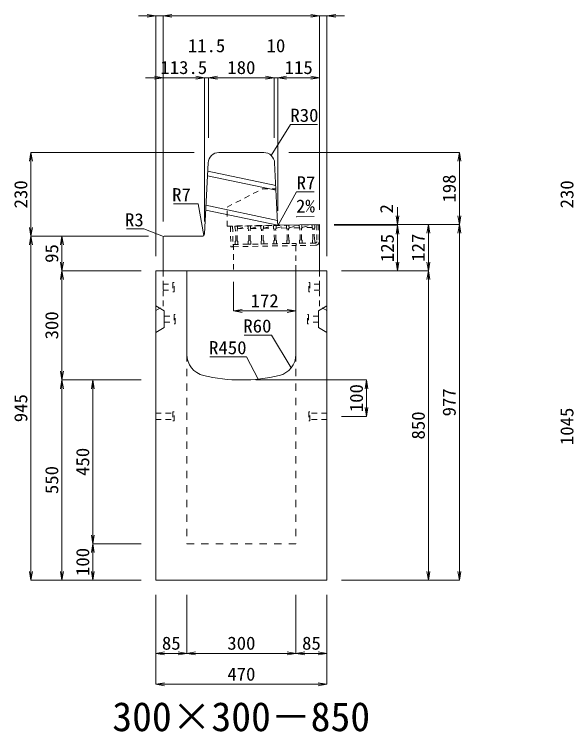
# Model space of a CAD drawing. Units: millimetres at full size. Extents: x -22536 to 51867, y -19720 to 38340.
# Drawn here: x 4776 to 6313, y 31654 to 33625 of the extents above; entities that cross this region are included whole.
import ezdxf
from ezdxf.enums import TextEntityAlignment as Align

# ---------------------------------------------------------------- set-up
doc = ezdxf.new("R2010")
doc.units = ezdxf.units.MM
doc.header["$LTSCALE"] = 20
for name, pattern in [('USER1', [2, 1, -1]), ('USER2', [1.35, 0.75, -0.6]), ('USER3', [1.35, 0.75, -0.6])]:
    doc.linetypes.add(name, pattern=pattern)
for name, color, linetype, lineweight in [('インサート', 3, 'USER2', 9), ('グレーチング', 7, 'USER2', 5), ('寸法線', 7, 'Continuous', 13), ('引出線', 4, 'Continuous', 13), ('本体', 2, 'Continuous', 13)]:
    doc.layers.add(name, color=color, linetype=linetype, lineweight=lineweight)
doc.layers.add('文字', color=7, linetype='Continuous')
doc.styles.add('ＭＳ 明朝', font='')
doc.styles.get('ＭＳ 明朝').set_extended_font_data('MS Mincho')

# ---------------------------------------------------------------- blocks, each defined once
blk = doc.blocks.new('open_arrow')
at = {"color": 0, "linetype": 'Continuous', "lineweight": -2}
blk.add_lwpolyline([(7.5, 1.25), (0, 0), (7.5, -1.25)], dxfattribs=at)

msp = doc.modelspace()

# ---------------------------------------------------------------- linework, layer by layer
at = {"layer": 'インサート'}
for p, q in [((5185, 32883.5), (5212, 32883.5)), ((5185, 32883.5), (5185, 32866.5)), ((5215, 32887.5), (5212, 32887.5)), ((5212, 32887.5), (5212, 32862.5)), ((5215, 32862.5), (5215, 32887.5)), ((5585, 32887.5), (5588, 32887.5)), ((5585, 32862.5), (5585, 32887.5)), ((5588, 32887.5), (5588, 32862.5)), ((5615, 32883.5), (5588, 32883.5)), ((5615, 32883.5), (5615, 32866.5)), ((5185, 32866.5), (5212, 32866.5)), ((5212, 32862.5), (5215, 32862.5)), ((5588, 32862.5), (5585, 32862.5)), ((5615, 32866.5), (5588, 32866.5)), ((5218.2, 32799.5), (5215.2, 32799.5)), ((5215.2, 32799.5), (5215.2, 32774.5)), ((5218.2, 32774.5), (5218.2, 32799.5)), ((5581.8, 32799.5), (5584.8, 32799.5)), ((5581.8, 32774.5), (5581.8, 32799.5)), ((5584.8, 32799.5), (5584.8, 32774.5)), ((5188.2, 32795.5), (5215.2, 32795.5)), ((5188.2, 32795.5), (5188.2, 32778.5)), ((5188.2, 32778.5), (5215.2, 32778.5)), ((5611.8, 32795.5), (5584.8, 32795.5)), ((5611.8, 32778.5), (5584.8, 32778.5)), ((5611.8, 32795.5), (5611.8, 32778.5)), ((5215.2, 32774.5), (5218.2, 32774.5)), ((5584.8, 32774.5), (5581.8, 32774.5)), ((5165, 32528.5), (5212, 32528.5)), ((5165, 32528.5), (5165, 32511.5)), ((5215, 32532.5), (5212, 32532.5)), ((5212, 32532.5), (5212, 32507.5)), ((5215, 32507.5), (5215, 32532.5)), ((5588, 32532.5), (5585, 32532.5)), ((5585, 32532.5), (5585, 32507.5)), ((5588, 32507.5), (5588, 32532.5)), ((5635, 32528.5), (5588, 32528.5)), ((5635, 32511.5), (5635, 32528.5)), ((5165, 32511.5), (5212, 32511.5)), ((5212, 32507.5), (5215, 32507.5)), ((5585, 32507.5), (5588, 32507.5)), ((5635, 32511.5), (5588, 32511.5))]:
    msp.add_line(p, q, dxfattribs=at)
at = {"layer": 'グレーチング'}
for p, q in [((5375.93, 33042.22), (5369.93, 33042.11)), ((5369.93, 33042.11), (5370.9, 32986.12)), ((5375.93, 33042.22), (5376.9, 32986.23)), ((5382.43, 33042.33), (5601.39, 33046.13)), ((5382.43, 33042.33), (5382.56, 33034.33)), ((5384.09, 33032.86), (5382.56, 33034.33)), ((5384.63, 33001.86), (5384.09, 33032.86)), ((5388.09, 33032.93), (5389.56, 33034.45)), ((5388.63, 33001.93), (5388.09, 33032.93)), ((5389.43, 33042.45), (5389.56, 33034.45)), ((5389.55, 33035.45), (5418.22, 33042.95)), ((5389.55, 33035.45), (5418.34, 33035.95)), ((5418.22, 33042.95), (5418.36, 33034.95)), ((5419.89, 33033.48), (5418.36, 33034.95)), ((5420.42, 33002.48), (5419.89, 33033.48)), ((5423.88, 33033.55), (5425.36, 33035.07)), ((5424.42, 33002.55), (5423.88, 33033.55)), ((5425.22, 33043.07), (5425.36, 33035.07)), ((5425.34, 33036.07), (5453.52, 33043.56)), ((5425.34, 33036.07), (5453.64, 33036.57)), ((5453.52, 33043.56), (5453.65, 33035.57)), ((5455.18, 33034.09), (5453.65, 33035.57)), ((5455.72, 33003.1), (5455.18, 33034.09)), ((5459.18, 33034.16), (5460.65, 33035.69)), ((5459.72, 33003.17), (5459.18, 33034.16)), ((5460.51, 33043.69), (5460.65, 33035.69)), ((5460.64, 33036.69), (5488.81, 33044.18)), ((5460.64, 33036.69), (5488.93, 33037.18)), ((5488.51, 33044.17), (5488.65, 33036.17)), ((5490.18, 33034.7), (5488.65, 33036.17)), ((5490.71, 33003.7), (5490.18, 33034.7)), ((5494.17, 33034.77), (5495.65, 33036.3)), ((5494.71, 33003.77), (5494.17, 33034.77)), ((5495.51, 33044.29), (5495.65, 33036.3)), ((5495.63, 33037.3), (5523.8, 33044.79)), ((5523.93, 33037.79), (5495.63, 33037.3)), ((5523.8, 33044.79), (5523.94, 33036.79)), ((5525.47, 33035.31), (5523.94, 33036.79)), ((5526.01, 33004.32), (5525.47, 33035.31)), ((5529.47, 33035.38), (5530.94, 33036.91)), ((5530.01, 33004.39), (5529.47, 33035.38)), ((5530.8, 33044.91), (5530.94, 33036.91)), ((5530.93, 33037.91), (5559.1, 33045.4)), ((5559.22, 33038.4), (5530.93, 33037.91)), ((5559.1, 33045.4), (5559.24, 33037.4)), ((5560.76, 33035.93), (5559.24, 33037.4)), ((5561.3, 33004.93), (5560.76, 33035.93)), ((5564.76, 33036), (5566.24, 33037.52)), ((5565.3, 33005), (5564.76, 33036)), ((5566.1, 33045.52), (5566.24, 33037.52)), ((5566.22, 33038.52), (5594.39, 33046.01)), ((5594.52, 33039.01), (5566.22, 33038.52)), ((5594.39, 33046.01), (5594.53, 33038.01)), ((5596.06, 33036.54), (5594.53, 33038.01)), ((5596.6, 33005.54), (5596.06, 33036.54)), ((5600.06, 33036.61), (5601.53, 33038.14)), ((5600.6, 33005.61), (5600.06, 33036.61)), ((5601.39, 33046.13), (5601.53, 33038.14)), ((5606.89, 33046.23), (5612.89, 33046.33)), ((5606.89, 33046.23), (5607.69, 33000.24)), ((5612.89, 33046.33), (5613.69, 33000.34)), ((5612.89, 33046.33), (5613.69, 33000.34)), ((5376.8, 32992.22), (5550.77, 32995.25)), ((5384.63, 33001.86), (5383.16, 33000.34)), ((5383.16, 33000.34), (5383.29, 32992.34)), ((5388.63, 33001.93), (5390.15, 33000.46)), ((5390.15, 33000.46), (5390.29, 32992.46)), ((5420.42, 33002.48), (5418.95, 33000.96)), ((5418.95, 33000.96), (5419.09, 32992.96)), ((5419.09, 32992.96), (5426.09, 32993.08)), ((5424.42, 33002.55), (5425.95, 33001.08)), ((5425.95, 33001.08), (5426.09, 32993.08)), ((5455.72, 33003.1), (5454.25, 33001.57)), ((5454.25, 33001.57), (5454.38, 32993.57)), ((5454.38, 32993.57), (5461.38, 32993.69)), ((5459.72, 33003.17), (5461.24, 33001.69)), ((5461.24, 33001.69), (5461.38, 32993.69)), ((5490.71, 33003.7), (5489.24, 33002.18)), ((5489.24, 33002.18), (5489.38, 32994.18)), ((5496.38, 32994.3), (5489.38, 32994.18)), ((5494.71, 33003.77), (5496.24, 33002.3)), ((5496.24, 33002.3), (5496.38, 32994.3)), ((5526.01, 33004.32), (5524.53, 33002.79)), ((5524.53, 33002.79), (5524.67, 32994.79)), ((5531.67, 32994.91), (5524.67, 32994.79)), ((5530.01, 33004.39), (5531.53, 33002.91)), ((5531.53, 33002.91), (5531.67, 32994.91)), ((5603.76, 32996.17), (5550.77, 32995.25)), ((5550.77, 32995.25), (5550.87, 32989.25)), ((5561.3, 33004.93), (5559.83, 33003.41)), ((5559.83, 33003.41), (5559.97, 32995.41)), ((5566.97, 32995.53), (5559.97, 32995.41)), ((5565.3, 33005), (5566.83, 33003.53)), ((5566.83, 33003.53), (5566.97, 32995.53)), ((5596.6, 33005.54), (5595.12, 33004.02)), ((5595.12, 33004.02), (5595.26, 32996.02)), ((5602.26, 32996.14), (5595.26, 32996.02)), ((5600.6, 33005.61), (5602.12, 33004.14)), ((5602.12, 33004.14), (5602.26, 32996.14)), ((5376.9, 32986.23), (5370.9, 32986.12)), ((5376.9, 32986.22), (5550.87, 32989.25)), ((5383.29, 32992.34), (5390.29, 32992.46)), ((5603.87, 32990.17), (5550.87, 32989.25))]:
    msp.add_line(p, q, dxfattribs=at)
for radius, start, end in [(4, 270.99562, 0.99536), (10, 270.99553, 0.99532)]:
    msp.add_arc((5603.69, 33000.17), radius, start, end, dxfattribs=at)
at = {"layer": '寸法線'}
for p, q in [((5233, 33620.58), (5117, 33620.58)), ((5165, 32960), (5165, 33620.58)), ((5185, 33620.58), (5615, 33620.58)), ((5185, 33137), (5185, 33620.58)), ((5185, 33055), (5185, 33620.58)), ((5567, 33620.58), (5683, 33620.58)), ((5615, 33087), (5615, 33620.58)), ((5615, 33087), (5615, 33620.58)), ((5635, 32960), (5635, 33620.58)), ((5137, 33450.58), (5298.5, 33450.58)), ((5185, 33137), (5185, 33450.58)), ((5250.5, 33450.58), (5358, 33450.58)), ((5298.5, 33055), (5298.5, 33450.58)), ((5298.5, 33055), (5298.5, 33450.58)), ((5310, 33285), (5310, 33450.58)), ((5310, 33450.58), (5490, 33450.58)), ((5310, 33285), (5310, 33450.58)), ((5442, 33450.58), (5548, 33450.58)), ((5490, 33285), (5490, 33450.58)), ((5490, 33285), (5490, 33450.58)), ((5500, 33085), (5500, 33450.58)), ((5500, 33450.58), (5615, 33450.58)), ((5500, 33085), (5500, 33450.58)), ((5615, 33087), (5615, 33450.58)), ((4822.06, 33245), (4822.06, 33015)), ((5270, 33245), (4822.06, 33245)), ((5530, 33245), (5998.78, 33245)), ((5998.78, 33245), (5998.78, 33047)), ((5828.78, 33095), (5828.78, 32997)), ((5655, 33047), (5828.78, 33047)), ((5655, 33047), (5913.78, 33047)), ((5655, 33047), (5998.78, 33047)), ((5655, 33047), (5998.78, 33047)), ((5655, 33045), (5828.78, 33045)), ((5655, 33045), (5828.78, 33045)), ((5828.78, 33045), (5828.78, 32920)), ((5913.78, 33047), (5913.78, 32920)), ((5998.78, 33047), (5998.78, 32070)), ((4822.06, 32070), (4822.06, 33015)), ((5145, 33015), (4822.06, 33015)), ((5145, 33015), (4822.06, 33015)), ((4907.06, 33015), (4907.06, 32920)), ((5145, 33015), (4907.06, 33015)), ((5125, 32920), (4907.06, 32920)), ((4907.06, 32920), (4907.06, 32620)), ((5125, 32920), (4907.06, 32920)), ((5675, 32920), (5828.78, 32920)), ((5675, 32920), (5913.78, 32920)), ((5675, 32920), (5913.78, 32920)), ((5913.78, 32920), (5913.78, 32070)), ((5378, 32890), (5378, 32809.77)), ((5378, 32809.77), (5550, 32809.77)), ((5125, 32620), (4907.06, 32620)), ((4907.06, 32070), (4907.06, 32620)), ((5125, 32620), (4907.06, 32620)), ((4992.06, 32620), (4992.06, 32170)), ((5125, 32620), (4992.06, 32620)), ((5440, 32620), (5743.78, 32620)), ((5743.78, 32620), (5743.78, 32520)), ((5675, 32520), (5743.78, 32520)), ((5125, 32170), (4992.06, 32170)), ((4992.06, 32170), (4992.06, 32070)), ((5125, 32170), (4992.06, 32170)), ((5125, 32070), (4822.06, 32070)), ((5125, 32070), (4907.06, 32070)), ((5125, 32070), (4992.06, 32070)), ((5675, 32070), (5913.78, 32070)), ((5675, 32070), (5998.78, 32070)), ((5165, 32030), (5165, 31868.84)), ((5165, 32030), (5165, 31783.84)), ((5250, 32030), (5250, 31868.84)), ((5250, 32030), (5250, 31868.84)), ((5550, 32030), (5550, 31868.84)), ((5550, 32030), (5550, 31868.84)), ((5635, 32030), (5635, 31868.84)), ((5635, 32030), (5635, 31783.84)), ((5165, 31868.84), (5250, 31868.84)), ((5250, 31868.84), (5550, 31868.84)), ((5550, 31868.84), (5635, 31868.84)), ((5165, 31783.84), (5635, 31783.84))]:
    msp.add_line(p, q, dxfattribs=at)
at = {"layer": '引出線'}
for points in [[(5482.14, 33236.74), (5534.6, 33322.07), (5609.27, 33322.07)], [(5501.83, 33046.93), (5551.86, 33136.53), (5599.79, 33136.53)], [(5296.67, 33016.93), (5281.31, 33103.9), (5213.38, 33103.9)], [(5550.86, 33068.59), (5599.57, 33069.56), (5550.83, 33068.59)], [(5185.88, 33014.12), (5131.81, 33034.81), (5084.09, 33034.81)], [(5537.07, 32653.32), (5482.66, 32743.21), (5407.98, 32743.21)], [(5446.44, 32622.4), (5414.22, 32683.55), (5313.21, 32683.55)]]:
    msp.add_lwpolyline(points, dxfattribs=at)
at = {"layer": '本体', "lineweight": 20}
for p, q in [((5338.54, 33245), (5461.46, 33245)), ((5298.83, 33021.65), (5308.57, 33216.5)), ((5499.66, 33051.77), (5491.42, 33216.5)), ((5506.77, 33045.12), (5615, 33046.99)), ((5615, 32920), (5615, 33046.99)), ((5291.84, 33015), (5188, 33015)), ((5185, 33012), (5185, 32920)), ((5615, 32920), (5185, 32920))]:
    msp.add_line(p, q, dxfattribs=at)
at = {"layer": '本体', "lineweight": 9}
for p, q in [((5494.52, 33154.65), (5307.45, 33194.05)), ((5495.19, 33141.22), (5306.8, 33180.9)), ((5499.32, 33058.59), (5302.75, 33100)), ((5499.99, 33045.17), (5302.09, 33086.85)), ((5165, 32824), (5188.2, 32809.5)), ((5634.58, 32823.74), (5611.8, 32809.5)), ((5188.2, 32809.5), (5188.2, 32764.5)), ((5611.8, 32809.5), (5611.8, 32764.5)), ((5188.2, 32764.5), (5165, 32750)), ((5611.8, 32764.5), (5635, 32750))]:
    msp.add_line(p, q, dxfattribs=at)
at = {"layer": '本体', "linetype": 'USER3', "lineweight": 9}
for p, q in [((5360.81, 33095), (5457.7, 33145)), ((5457.7, 33145), (5495, 33145)), ((5360.81, 33042.58), (5360.81, 33095)), ((5360.81, 33042.58), (5506.77, 33045.11)), ((5550, 32920), (5550, 32995.23)), ((5378, 32992.24), (5378, 32920))]:
    msp.add_line(p, q, dxfattribs=at)
at = {"layer": '本体'}
for p, q in [((5165, 32920), (5165, 32070)), ((5165, 32920), (5250, 32920)), ((5250, 32920), (5250, 32690.53)), ((5550, 32920), (5635, 32920)), ((5550, 32920), (5550, 32690.53)), ((5635, 32920), (5635, 32070)), ((5165, 32070), (5635, 32070))]:
    msp.add_line(p, q, dxfattribs=at)
at = {"layer": '本体', "linetype": 'USER2', "lineweight": 9}
for p, q in [((5185, 32823), (5185, 32920)), ((5615, 32823), (5615, 32920)), ((5165, 32810.5), (5185, 32823)), ((5635, 32810.5), (5615, 32823))]:
    msp.add_line(p, q, dxfattribs=at)
at = {"layer": '本体', "linetype": 'USER1', "lineweight": 15}
for p, q in [((5250, 32690.53), (5250, 32170)), ((5550, 32690.53), (5550, 32170)), ((5250, 32170), (5550, 32170))]:
    msp.add_line(p, q, dxfattribs=at)
at = {"layer": '本体', "lineweight": 20}
for centre, radius, start, end in [((5338.54, 33215), 30, 90, 177.13784), ((5461.46, 33215), 30, 2.86268, 90), ((5506.65, 33052.12), 7, 182.86268, 270.99344), ((5188, 33012), 3, 90, 180), ((5291.84, 33022), 7, 270, 357.13784)]:
    msp.add_arc(centre, radius, start, end, dxfattribs=at)
at = {"layer": '本体'}
for centre, radius, start, end in [((5310, 32690.53), 60, 180, 256.65764), ((5490, 32690.53), 60, 283.34236, 0), ((5400, 33070), 450, 256.65764, 283.34236)]:
    msp.add_arc(centre, radius, start, end, dxfattribs=at)

# ---------------------------------------------------------------- block references
at = {"layer": '寸法線', "xscale": 3.2, "yscale": 3.2}
for p, rotation in [((5165, 33620.58), 180), ((5615, 33620.58), 180), ((5615, 33620.58), 180), ((5185, 33450.58), 180), ((5298.5, 33450.58), 180), ((5298.5, 33450.58), 180), ((5490, 33450.58), 180), ((5490, 33450.58), 180), ((5615, 33450.58), 180), ((4822.06, 33245), 270), ((5998.78, 33245), 270), ((5828.78, 33047), 90), ((5998.78, 33047), 90), ((4822.06, 33015), 90), ((5828.78, 33045), 270), ((5828.78, 33045), 270), ((5913.78, 33047), 270), ((5998.78, 33047), 270), ((4822.06, 33015), 270), ((4907.06, 33015), 270), ((4907.06, 32920), 90), ((5828.78, 32920), 90), ((5913.78, 32920), 90), ((4907.06, 32920), 270), ((5913.78, 32920), 270), ((5550, 32809.77), 180), ((4907.06, 32620), 90), ((4907.06, 32620), 270), ((4992.06, 32620), 270), ((5743.78, 32620), 270), ((5743.78, 32520), 90), ((4992.06, 32170), 90), ((4992.06, 32170), 270), ((4822.06, 32070), 90), ((4907.06, 32070), 90), ((4992.06, 32070), 90), ((5913.78, 32070), 90), ((5998.78, 32070), 90), ((5250, 31868.84), 180), ((5550, 31868.84), 180), ((5635, 31868.84), 180), ((5635, 31783.84), 180)]:
    msp.add_blockref('open_arrow', p, dxfattribs=dict(at, rotation=rotation))
for p in [(5185, 33620.58), (5185, 33620.58), (5635, 33620.58), (5310, 33450.58), (5310, 33450.58), (5500, 33450.58), (5500, 33450.58), (5378, 32809.77), (5165, 31868.84), (5250, 31868.84), (5550, 31868.84), (5165, 31783.84)]:
    msp.add_blockref('open_arrow', p, dxfattribs=at)
at = {"layer": '引出線', "xscale": 0.0533, "yscale": 0.0533}
for p, rotation in [((5482.14, 33236.74), 58.4), ((5550.86, 33068.59), 1.1), ((5501.83, 33046.93), 60.8), ((5185.88, 33014.12), 159.1), ((5296.67, 33016.93), 100), ((5537.07, 32653.32), 121.2), ((5446.44, 32622.4), 117.8)]:
    msp.add_blockref('open_arrow', p, dxfattribs=dict(at, rotation=rotation))

# ---------------------------------------------------------------- texts
at = {"layer": '寸法線', "style": 'ＭＳ 明朝', "width": 1.05}
for s, p in [('11.5', (5304.25, 33538.58)), ('10', (5495, 33538.58)), ('113.5', (5241.75, 33478.58)), ('180', (5400, 33478.58)), ('115', (5557.5, 33478.58)), ('172', (5464, 32837.77)), ('85', (5207.5, 31896.84)), ('300', (5400, 31896.84)), ('85', (5592.5, 31896.84)), ('470', (5400, 31811.84))]:
    msp.add_text(s, height=36.03, dxfattribs=at).set_placement(p, align=Align.MIDDLE_CENTER)
for s, p in [('198', (5970.78, 33146)), ('230', (4794.06, 33130)), ('230', (6294.06, 33130)), ('2', (5798.78, 33090.34)), ('125', (5800.78, 32982.5)), ('127', (5885.78, 32983.5)), ('95', (4879.06, 32967.5)), ('300', (4879.06, 32770)), ('100', (5715.78, 32570)), ('977', (5970.78, 32558.5)), ('945', (4794.06, 32542.5)), ('1045', (6294.06, 32492.5)), ('850', (5885.78, 32495)), ('450', (4964.06, 32395)), ('550', (4879.06, 32345)), ('100', (4964.06, 32120))]:
    msp.add_text(s, height=36.03, rotation=90, dxfattribs=at).set_placement(p, align=Align.MIDDLE_CENTER)
at = {"layer": '引出線', "style": 'ＭＳ 明朝', "width": 1.05}
for s, p in [('R30', (5534.6, 33365.27)), ('R7', (5551.86, 33179.73))]:
    msp.add_text(s, height=36.03, dxfattribs=at).set_placement(p, align=Align.TOP_LEFT)
for s, p in [('R7', (5261.31, 33147.1)), ('R3', (5131.81, 33078.01)), ('R60', (5482.66, 32786.41)), ('R450', (5414.22, 32726.75))]:
    msp.add_text(s, height=36.03, dxfattribs=at).set_placement(p, align=Align.TOP_RIGHT)
msp.add_text('2%', height=36.03, rotation=1.146, dxfattribs=at).set_placement((5549.89, 33115.48), align=Align.TOP_LEFT)
at = {"layer": '文字', "style": 'ＭＳ 明朝'}
msp.add_text('300×300－850', height=80.06, dxfattribs=at).set_placement((5399.52, 31695.03), align=Align.MIDDLE_CENTER)

doc.saveas('drawing.dxf')
